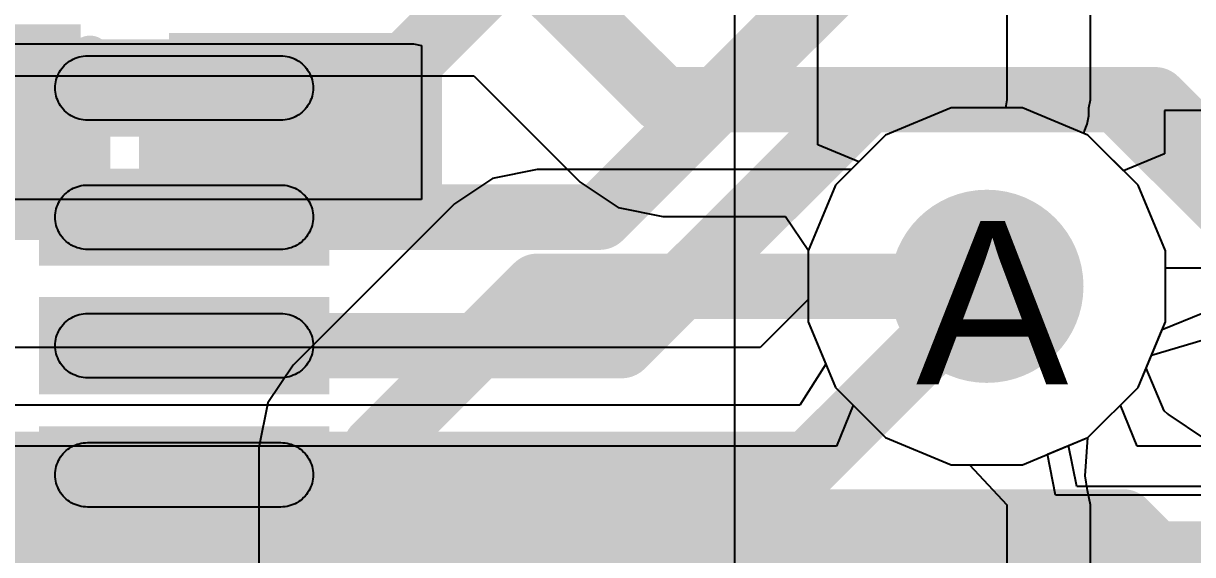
# Model space of a CAD drawing. Header units: inches. Extents: x 0 to 5271, y 0 to 5417.
# Drawn here: x 113.56 to 117.187, y 85.573 to 87.223 of the extents above; entities that cross this region are included whole.
import ezdxf

# ---------------------------------------------------------------- set-up
doc = ezdxf.new("R2010")
doc.units = ezdxf.units.IN
for name, color, linetype in [('Bottom Layer', 5, 'Continuous'), ('Bottom Paste', 16, 'Continuous'), ('Bottom Solder', 6, 'Continuous'), ('Drill Drawing', 1, 'Continuous'), ('L2_GND1', 16, 'Continuous'), ('L3_SIG1', 76, 'Continuous'), ('L4_PWR', 90, 'Continuous'), ('L5_GND2', 156, 'Continuous'), ('L6_SIG2', 130, 'Continuous'), ('L7_GND3', 216, 'Continuous'), ('Top Layer', 1, 'Continuous'), ('Top Overlay', 2, 'Continuous'), ('Top Paste', 8, 'Continuous'), ('Top Solder', 216, 'Continuous'), ('Via Holes', 16, 'Continuous')]:
    doc.layers.add(name, color=color, linetype=linetype)
doc.styles.add('Arial', font='', dxfattribs={"height": 0.2})
doc.styles.get('Arial').set_extended_font_data('Arial')

# ---------------------------------------------------------------- blocks, each defined once
blk = doc.blocks.new('WQFN_40_EP_5X5__B_417')
at = {"layer": 'Bottom Layer'}
for points in [[(-1.7008, 2.0994), (-1.9008, 2.0994), (-1.9008, 2.8994), (-1.7008, 2.8994)], [(-1.2995, 2.0994), (-1.4995, 2.0994), (-1.4995, 2.8994), (-1.2995, 2.8994)], [(-0.9007, 2.0994), (-1.1007, 2.0994), (-1.1007, 2.8994), (-0.9007, 2.8994)], [(-0.4994, 2.0994), (-0.6994, 2.0994), (-0.6994, 2.8994), (-0.4994, 2.8994)]]:
    blk.add_hatch(color=5, dxfattribs=at).paths.add_polyline_path(points)
at = {"layer": 'Bottom Solder'}
for points in [[(-1.65, 2.0486), (-1.9516, 2.0486), (-1.9516, 2.9502), (-1.65, 2.9502)], [(-1.2487, 2.0486), (-1.5503, 2.0486), (-1.5503, 2.9502), (-1.2487, 2.9502)], [(-0.8499, 2.0486), (-1.1515, 2.0486), (-1.1515, 2.9502), (-0.8499, 2.9502)], [(-0.4486, 2.0486), (-0.7502, 2.0486), (-0.7502, 2.9502), (-0.4486, 2.9502)]]:
    blk.add_hatch(color=6, dxfattribs=at).paths.add_polyline_path(points)
at = {"layer": 'Bottom Paste'}
for p, q in [((-1.876, 2.8653), (-1.8716, 2.8701)), ((-1.8716, 2.8701), (-1.8668, 2.8745)), ((-1.8668, 2.8745), (-1.8617, 2.8787)), ((-1.8617, 2.8787), (-1.8564, 2.8825)), ((-1.8564, 2.8825), (-1.8508, 2.886)), ((-1.8508, 2.886), (-1.8451, 2.889)), ((-1.8451, 2.889), (-1.8391, 2.8917)), ((-1.8391, 2.8917), (-1.833, 2.8941)), ((-1.833, 2.8941), (-1.8267, 2.896)), ((-1.8267, 2.896), (-1.8204, 2.8974)), ((-1.8204, 2.8974), (-1.8139, 2.8985)), ((-1.8139, 2.8985), (-1.8074, 2.8992)), ((-1.8074, 2.8992), (-1.8009, 2.8994)), ((-1.8009, 2.8994), (-1.7943, 2.8992)), ((-1.7943, 2.8992), (-1.7878, 2.8985)), ((-1.7878, 2.8985), (-1.7814, 2.8974)), ((-1.7814, 2.8974), (-1.775, 2.896)), ((-1.775, 2.896), (-1.7687, 2.8941)), ((-1.7687, 2.8941), (-1.7626, 2.8917)), ((-1.7626, 2.8917), (-1.7566, 2.889)), ((-1.7566, 2.889), (-1.7508, 2.886)), ((-1.7508, 2.886), (-1.7453, 2.8825)), ((-1.7453, 2.8825), (-1.74, 2.8787)), ((-1.74, 2.8787), (-1.7349, 2.8745)), ((-1.7349, 2.8745), (-1.7301, 2.8701)), ((-1.7301, 2.8701), (-1.7257, 2.8653)), ((-1.4747, 2.8653), (-1.4703, 2.8701)), ((-1.4703, 2.8701), (-1.4655, 2.8745)), ((-1.4655, 2.8745), (-1.4604, 2.8787)), ((-1.4604, 2.8787), (-1.4551, 2.8825)), ((-1.4551, 2.8825), (-1.4495, 2.886)), ((-1.4495, 2.886), (-1.4438, 2.889)), ((-1.4438, 2.889), (-1.4378, 2.8917)), ((-1.4378, 2.8917), (-1.4317, 2.8941)), ((-1.4317, 2.8941), (-1.4254, 2.896)), ((-1.4254, 2.896), (-1.419, 2.8974)), ((-1.419, 2.8974), (-1.4126, 2.8985)), ((-1.4126, 2.8985), (-1.4061, 2.8992)), ((-1.4061, 2.8992), (-1.3995, 2.8994)), ((-1.3995, 2.8994), (-1.393, 2.8992)), ((-1.393, 2.8992), (-1.3865, 2.8985)), ((-1.3865, 2.8985), (-1.38, 2.8974)), ((-1.38, 2.8974), (-1.3737, 2.896)), ((-1.3737, 2.896), (-1.3674, 2.8941)), ((-1.3674, 2.8941), (-1.3613, 2.8917)), ((-1.3613, 2.8917), (-1.3553, 2.889)), ((-1.3553, 2.889), (-1.3495, 2.886)), ((-1.3495, 2.886), (-1.344, 2.8825)), ((-1.344, 2.8825), (-1.3387, 2.8787)), ((-1.3387, 2.8787), (-1.3336, 2.8745)), ((-1.3336, 2.8745), (-1.3288, 2.8701)), ((-1.3288, 2.8701), (-1.3244, 2.8653)), ((-1.0759, 2.8653), (-1.0715, 2.8701)), ((-1.0715, 2.8701), (-1.0667, 2.8745)), ((-1.0667, 2.8745), (-1.0616, 2.8787)), ((-1.0616, 2.8787), (-1.0563, 2.8825)), ((-1.0563, 2.8825), (-1.0507, 2.886)), ((-1.0507, 2.886), (-1.045, 2.889)), ((-1.045, 2.889), (-1.039, 2.8917)), ((-1.039, 2.8917), (-1.0329, 2.8941)), ((-1.0329, 2.8941), (-1.0266, 2.896)), ((-1.0266, 2.896), (-1.0203, 2.8974)), ((-1.0203, 2.8974), (-1.0138, 2.8985)), ((-1.0138, 2.8985), (-1.0073, 2.8992)), ((-1.0073, 2.8992), (-1.0008, 2.8994)), ((-1.0008, 2.8994), (-0.9942, 2.8992)), ((-0.9942, 2.8992), (-0.9877, 2.8985)), ((-0.9877, 2.8985), (-0.9813, 2.8974)), ((-0.9813, 2.8974), (-0.9749, 2.896)), ((-0.9749, 2.896), (-0.9686, 2.8941)), ((-0.9686, 2.8941), (-0.9625, 2.8917)), ((-0.9625, 2.8917), (-0.9565, 2.889)), ((-0.9565, 2.889), (-0.9507, 2.886)), ((-0.9507, 2.886), (-0.9452, 2.8825)), ((-0.9452, 2.8825), (-0.9399, 2.8787)), ((-0.9399, 2.8787), (-0.9348, 2.8745)), ((-0.9348, 2.8745), (-0.93, 2.8701)), ((-0.93, 2.8701), (-0.9256, 2.8653)), ((-0.6746, 2.8653), (-0.6702, 2.8701)), ((-0.6702, 2.8701), (-0.6654, 2.8745)), ((-0.6654, 2.8745), (-0.6603, 2.8787)), ((-0.6603, 2.8787), (-0.655, 2.8825)), ((-0.655, 2.8825), (-0.6494, 2.886)), ((-0.6494, 2.886), (-0.6437, 2.889)), ((-0.6437, 2.889), (-0.6377, 2.8917)), ((-0.6377, 2.8917), (-0.6316, 2.8941)), ((-0.6316, 2.8941), (-0.6253, 2.896)), ((-0.6253, 2.896), (-0.6189, 2.8974)), ((-0.6189, 2.8974), (-0.6125, 2.8985)), ((-0.6125, 2.8985), (-0.606, 2.8992)), ((-0.606, 2.8992), (-0.5994, 2.8994)), ((-0.5994, 2.8994), (-0.5929, 2.8992)), ((-0.5929, 2.8992), (-0.5864, 2.8985)), ((-0.5864, 2.8985), (-0.5799, 2.8974)), ((-0.5799, 2.8974), (-0.5736, 2.896)), ((-0.5736, 2.896), (-0.5673, 2.8941)), ((-0.5673, 2.8941), (-0.5612, 2.8917)), ((-0.5612, 2.8917), (-0.5552, 2.889)), ((-0.5552, 2.889), (-0.5494, 2.886)), ((-0.5494, 2.886), (-0.5439, 2.8825)), ((-0.5439, 2.8825), (-0.5386, 2.8787)), ((-0.5386, 2.8787), (-0.5335, 2.8745)), ((-0.5335, 2.8745), (-0.5287, 2.8701)), ((-0.5287, 2.8701), (-0.5243, 2.8653)), ((-1.8975, 2.8252), (-1.8956, 2.8315)), ((-1.8956, 2.8315), (-1.8932, 2.8376)), ((-1.8932, 2.8376), (-1.8905, 2.8436)), ((-1.8905, 2.8436), (-1.8875, 2.8494)), ((-1.8875, 2.8494), (-1.884, 2.8549)), ((-1.884, 2.8549), (-1.8802, 2.8602)), ((-1.8802, 2.8602), (-1.876, 2.8653)), ((-1.7257, 2.8653), (-1.7215, 2.8602)), ((-1.7215, 2.8602), (-1.7177, 2.8549)), ((-1.7177, 2.8549), (-1.7142, 2.8493)), ((-1.7142, 2.8493), (-1.7112, 2.8436)), ((-1.7112, 2.8436), (-1.7085, 2.8376)), ((-1.7085, 2.8376), (-1.7062, 2.8315)), ((-1.7062, 2.8315), (-1.7043, 2.8252)), ((-1.4961, 2.8252), (-1.4942, 2.8315)), ((-1.4942, 2.8315), (-1.4919, 2.8376)), ((-1.4919, 2.8376), (-1.4892, 2.8436)), ((-1.4892, 2.8436), (-1.4862, 2.8494)), ((-1.4862, 2.8494), (-1.4827, 2.8549)), ((-1.4827, 2.8549), (-1.4789, 2.8602)), ((-1.4789, 2.8602), (-1.4747, 2.8653)), ((-1.3244, 2.8653), (-1.3202, 2.8602)), ((-1.3202, 2.8602), (-1.3164, 2.8549)), ((-1.3164, 2.8549), (-1.3129, 2.8493)), ((-1.3129, 2.8493), (-1.3099, 2.8436)), ((-1.3099, 2.8436), (-1.3072, 2.8376)), ((-1.3072, 2.8376), (-1.3048, 2.8315)), ((-1.3048, 2.8315), (-1.3029, 2.8252)), ((-1.0974, 2.8252), (-1.0955, 2.8315)), ((-1.0955, 2.8315), (-1.0931, 2.8376)), ((-1.0931, 2.8376), (-1.0904, 2.8436)), ((-1.0904, 2.8436), (-1.0874, 2.8494)), ((-1.0874, 2.8494), (-1.0839, 2.8549)), ((-1.0839, 2.8549), (-1.0801, 2.8602)), ((-1.0801, 2.8602), (-1.0759, 2.8653)), ((-0.9256, 2.8653), (-0.9214, 2.8602)), ((-0.9214, 2.8602), (-0.9176, 2.8549)), ((-0.9176, 2.8549), (-0.9141, 2.8493)), ((-0.9141, 2.8493), (-0.9111, 2.8436)), ((-0.9111, 2.8436), (-0.9084, 2.8376)), ((-0.9084, 2.8376), (-0.9061, 2.8315)), ((-0.9061, 2.8315), (-0.9042, 2.8252)), ((-0.696, 2.8252), (-0.6941, 2.8315)), ((-0.6941, 2.8315), (-0.6918, 2.8376)), ((-0.6918, 2.8376), (-0.6891, 2.8436)), ((-0.6891, 2.8436), (-0.6861, 2.8494)), ((-0.6861, 2.8494), (-0.6826, 2.8549)), ((-0.6826, 2.8549), (-0.6788, 2.8602)), ((-0.6788, 2.8602), (-0.6746, 2.8653)), ((-0.5243, 2.8653), (-0.5201, 2.8602)), ((-0.5201, 2.8602), (-0.5163, 2.8549)), ((-0.5163, 2.8549), (-0.5128, 2.8493)), ((-0.5128, 2.8493), (-0.5098, 2.8436)), ((-0.5098, 2.8436), (-0.5071, 2.8376)), ((-0.5071, 2.8376), (-0.5047, 2.8315)), ((-0.5047, 2.8315), (-0.5028, 2.8252)), ((-1.9009, 2.7994), (-1.9007, 2.8059)), ((-1.9009, 2.1994), (-1.9009, 2.7994)), ((-1.9007, 2.8059), (-1.9, 2.8124)), ((-1.9, 2.8124), (-1.8989, 2.8189)), ((-1.8989, 2.8189), (-1.8975, 2.8252)), ((-1.7043, 2.8252), (-1.7028, 2.8189)), ((-1.7028, 2.8189), (-1.7017, 2.8124)), ((-1.7017, 2.8124), (-1.7017, 2.8124)), ((-1.7017, 2.8124), (-1.7011, 2.8059)), ((-1.7011, 2.8059), (-1.7009, 2.7994)), ((-1.7009, 2.7994), (-1.7009, 2.1994)), ((-1.4995, 2.7994), (-1.4993, 2.8059)), ((-1.4995, 2.1994), (-1.4995, 2.7994)), ((-1.4993, 2.8059), (-1.4987, 2.8124)), ((-1.4987, 2.8124), (-1.4976, 2.8189)), ((-1.4976, 2.8189), (-1.4961, 2.8252)), ((-1.3029, 2.8252), (-1.3015, 2.8189)), ((-1.3015, 2.8189), (-1.3004, 2.8124)), ((-1.3004, 2.8124), (-1.3004, 2.8124)), ((-1.3004, 2.8124), (-1.2997, 2.8059)), ((-1.2997, 2.8059), (-1.2995, 2.7994)), ((-1.2995, 2.7994), (-1.2995, 2.1994)), ((-1.1008, 2.7994), (-1.1006, 2.8059)), ((-1.1008, 2.1994), (-1.1008, 2.7994)), ((-1.1006, 2.8059), (-1.0999, 2.8124)), ((-1.0999, 2.8124), (-1.0988, 2.8189)), ((-1.0988, 2.8189), (-1.0974, 2.8252)), ((-0.9042, 2.8252), (-0.9027, 2.8189)), ((-0.9027, 2.8189), (-0.9016, 2.8124)), ((-0.9016, 2.8124), (-0.901, 2.8059)), ((-0.901, 2.8059), (-0.9008, 2.7994)), ((-0.9008, 2.7994), (-0.9008, 2.1994)), ((-0.6994, 2.7994), (-0.6992, 2.8059)), ((-0.6994, 2.1994), (-0.6994, 2.7994)), ((-0.6992, 2.8059), (-0.6986, 2.8124)), ((-0.6986, 2.8124), (-0.6975, 2.8189)), ((-0.6975, 2.8189), (-0.696, 2.8252)), ((-0.5028, 2.8252), (-0.5014, 2.8189)), ((-0.5014, 2.8189), (-0.5003, 2.8124)), ((-0.5003, 2.8124), (-0.5003, 2.8124)), ((-0.5003, 2.8124), (-0.4996, 2.8059)), ((-0.4996, 2.8059), (-0.4994, 2.7994)), ((-0.4994, 2.7994), (-0.4994, 2.1994)), ((-1.9007, 2.1928), (-1.9009, 2.1994)), ((-1.9, 2.1863), (-1.9007, 2.1928)), ((-1.8989, 2.1799), (-1.9, 2.1863)), ((-1.8975, 2.1735), (-1.8989, 2.1799)), ((-1.7028, 2.1799), (-1.7043, 2.1735)), ((-1.7017, 2.1863), (-1.7028, 2.1799)), ((-1.7011, 2.1928), (-1.7017, 2.1863)), ((-1.7009, 2.1994), (-1.7011, 2.1928)), ((-1.4993, 2.1928), (-1.4995, 2.1994)), ((-1.4987, 2.1863), (-1.4993, 2.1928)), ((-1.4976, 2.1799), (-1.4987, 2.1863)), ((-1.4961, 2.1735), (-1.4976, 2.1799)), ((-1.3015, 2.1799), (-1.3029, 2.1735)), ((-1.3004, 2.1863), (-1.3015, 2.1799)), ((-1.2997, 2.1928), (-1.3004, 2.1863)), ((-1.2995, 2.1994), (-1.2997, 2.1928)), ((-1.1006, 2.1928), (-1.1008, 2.1994)), ((-1.0999, 2.1863), (-1.1006, 2.1928)), ((-1.0988, 2.1799), (-1.0999, 2.1863)), ((-1.0974, 2.1735), (-1.0988, 2.1799)), ((-0.9027, 2.1799), (-0.9042, 2.1735)), ((-0.9016, 2.1863), (-0.9027, 2.1799)), ((-0.901, 2.1928), (-0.9016, 2.1863)), ((-0.9008, 2.1994), (-0.901, 2.1928)), ((-0.901, 2.1928), (-0.901, 2.1928)), ((-0.6992, 2.1928), (-0.6994, 2.1994)), ((-0.6986, 2.1863), (-0.6992, 2.1928)), ((-0.6975, 2.1799), (-0.6986, 2.1863)), ((-0.696, 2.1735), (-0.6975, 2.1799)), ((-0.5014, 2.1799), (-0.5028, 2.1735)), ((-0.5003, 2.1863), (-0.5014, 2.1799)), ((-0.4996, 2.1928), (-0.5003, 2.1863)), ((-0.4994, 2.1994), (-0.4996, 2.1928)), ((-1.8956, 2.1672), (-1.8975, 2.1735)), ((-1.8932, 2.1611), (-1.8956, 2.1672)), ((-1.8905, 2.1551), (-1.8932, 2.1611)), ((-1.8875, 2.1494), (-1.8905, 2.1551)), ((-1.884, 2.1438), (-1.8875, 2.1494)), ((-1.8802, 2.1385), (-1.884, 2.1438)), ((-1.7177, 2.1438), (-1.7215, 2.1385)), ((-1.7142, 2.1493), (-1.7177, 2.1438)), ((-1.7112, 2.1551), (-1.7142, 2.1493)), ((-1.7085, 2.1611), (-1.7112, 2.1551)), ((-1.7062, 2.1672), (-1.7085, 2.1611)), ((-1.7043, 2.1735), (-1.7062, 2.1672)), ((-1.4942, 2.1672), (-1.4961, 2.1735)), ((-1.4919, 2.1611), (-1.4942, 2.1672)), ((-1.4892, 2.1551), (-1.4919, 2.1611)), ((-1.4862, 2.1494), (-1.4892, 2.1551)), ((-1.4827, 2.1438), (-1.4862, 2.1494)), ((-1.4789, 2.1385), (-1.4827, 2.1438)), ((-1.3164, 2.1438), (-1.3202, 2.1385)), ((-1.3129, 2.1493), (-1.3164, 2.1438)), ((-1.3099, 2.1551), (-1.3129, 2.1493)), ((-1.3072, 2.1611), (-1.3099, 2.1551)), ((-1.3048, 2.1672), (-1.3072, 2.1611)), ((-1.3029, 2.1735), (-1.3048, 2.1672)), ((-1.0955, 2.1672), (-1.0974, 2.1735)), ((-1.0931, 2.1611), (-1.0955, 2.1672)), ((-1.0904, 2.1551), (-1.0931, 2.1611)), ((-1.0874, 2.1494), (-1.0904, 2.1551)), ((-1.0839, 2.1438), (-1.0874, 2.1494)), ((-1.0801, 2.1385), (-1.0839, 2.1438)), ((-0.9176, 2.1438), (-0.9214, 2.1385)), ((-0.9141, 2.1493), (-0.9176, 2.1438)), ((-0.9111, 2.1551), (-0.9141, 2.1493)), ((-0.9084, 2.1611), (-0.9111, 2.1551)), ((-0.9061, 2.1672), (-0.9084, 2.1611)), ((-0.9042, 2.1735), (-0.9061, 2.1672)), ((-0.6941, 2.1672), (-0.696, 2.1735)), ((-0.6918, 2.1611), (-0.6941, 2.1672)), ((-0.6891, 2.1551), (-0.6918, 2.1611)), ((-0.6861, 2.1494), (-0.6891, 2.1551)), ((-0.6826, 2.1438), (-0.6861, 2.1494)), ((-0.6788, 2.1385), (-0.6826, 2.1438)), ((-0.5163, 2.1438), (-0.5201, 2.1385)), ((-0.5128, 2.1493), (-0.5163, 2.1438)), ((-0.5098, 2.1551), (-0.5128, 2.1493)), ((-0.5071, 2.1611), (-0.5098, 2.1551)), ((-0.5047, 2.1672), (-0.5071, 2.1611)), ((-0.5028, 2.1735), (-0.5047, 2.1672)), ((-1.876, 2.1334), (-1.8802, 2.1385)), ((-1.8716, 2.1286), (-1.876, 2.1334)), ((-1.8668, 2.1242), (-1.8716, 2.1286)), ((-1.8617, 2.12), (-1.8668, 2.1242)), ((-1.8564, 2.1162), (-1.8617, 2.12)), ((-1.8509, 2.1127), (-1.8564, 2.1162)), ((-1.8451, 2.1097), (-1.8509, 2.1127)), ((-1.8391, 2.107), (-1.8451, 2.1097)), ((-1.833, 2.1047), (-1.8391, 2.107)), ((-1.8267, 2.1028), (-1.833, 2.1047)), ((-1.7687, 2.1047), (-1.775, 2.1028)), ((-1.7626, 2.107), (-1.7687, 2.1047)), ((-1.7566, 2.1097), (-1.7626, 2.107)), ((-1.7509, 2.1127), (-1.7566, 2.1097)), ((-1.7453, 2.1162), (-1.7509, 2.1127)), ((-1.74, 2.12), (-1.7453, 2.1162)), ((-1.7349, 2.1242), (-1.74, 2.12)), ((-1.7301, 2.1286), (-1.7349, 2.1242)), ((-1.7257, 2.1334), (-1.7301, 2.1286)), ((-1.7215, 2.1385), (-1.7257, 2.1334)), ((-1.4747, 2.1334), (-1.4789, 2.1385)), ((-1.4703, 2.1286), (-1.4747, 2.1334)), ((-1.4655, 2.1242), (-1.4703, 2.1286)), ((-1.4604, 2.12), (-1.4655, 2.1242)), ((-1.4551, 2.1162), (-1.4604, 2.12)), ((-1.4496, 2.1127), (-1.4551, 2.1162)), ((-1.4438, 2.1097), (-1.4496, 2.1127)), ((-1.4378, 2.107), (-1.4438, 2.1097)), ((-1.4317, 2.1047), (-1.4378, 2.107)), ((-1.4254, 2.1028), (-1.4317, 2.1047)), ((-1.3674, 2.1047), (-1.3737, 2.1028)), ((-1.3613, 2.107), (-1.3674, 2.1047)), ((-1.3553, 2.1097), (-1.3613, 2.107)), ((-1.3496, 2.1127), (-1.3553, 2.1097)), ((-1.344, 2.1162), (-1.3496, 2.1127)), ((-1.3387, 2.12), (-1.344, 2.1162)), ((-1.3336, 2.1242), (-1.3387, 2.12)), ((-1.3288, 2.1286), (-1.3336, 2.1242)), ((-1.3244, 2.1334), (-1.3288, 2.1286)), ((-1.3202, 2.1385), (-1.3244, 2.1334)), ((-1.0759, 2.1334), (-1.0801, 2.1385)), ((-1.0715, 2.1286), (-1.0759, 2.1334)), ((-1.0667, 2.1242), (-1.0715, 2.1286)), ((-1.0616, 2.12), (-1.0667, 2.1242)), ((-1.0563, 2.1162), (-1.0616, 2.12)), ((-1.0508, 2.1127), (-1.0563, 2.1162)), ((-1.045, 2.1097), (-1.0508, 2.1127)), ((-1.039, 2.107), (-1.045, 2.1097)), ((-1.0329, 2.1047), (-1.039, 2.107)), ((-1.0266, 2.1028), (-1.0329, 2.1047)), ((-0.9686, 2.1047), (-0.9749, 2.1028)), ((-0.9625, 2.107), (-0.9686, 2.1047)), ((-0.9565, 2.1097), (-0.9625, 2.107)), ((-0.9508, 2.1127), (-0.9565, 2.1097)), ((-0.9452, 2.1162), (-0.9508, 2.1127)), ((-0.9399, 2.12), (-0.9452, 2.1162)), ((-0.9348, 2.1242), (-0.9399, 2.12)), ((-0.93, 2.1286), (-0.9348, 2.1242)), ((-0.9256, 2.1334), (-0.93, 2.1286)), ((-0.9214, 2.1385), (-0.9256, 2.1334)), ((-0.6746, 2.1334), (-0.6788, 2.1385)), ((-0.6702, 2.1286), (-0.6746, 2.1334)), ((-0.6654, 2.1242), (-0.6702, 2.1286)), ((-0.6603, 2.12), (-0.6654, 2.1242)), ((-0.655, 2.1162), (-0.6603, 2.12)), ((-0.6495, 2.1127), (-0.655, 2.1162)), ((-0.6437, 2.1097), (-0.6495, 2.1127)), ((-0.6377, 2.107), (-0.6437, 2.1097)), ((-0.6316, 2.1047), (-0.6377, 2.107)), ((-0.6253, 2.1028), (-0.6316, 2.1047)), ((-0.5673, 2.1047), (-0.5736, 2.1028)), ((-0.5612, 2.107), (-0.5673, 2.1047)), ((-0.5552, 2.1097), (-0.5612, 2.107)), ((-0.5495, 2.1127), (-0.5552, 2.1097)), ((-0.5439, 2.1162), (-0.5495, 2.1127)), ((-0.5386, 2.12), (-0.5439, 2.1162)), ((-0.5335, 2.1242), (-0.5386, 2.12)), ((-0.5287, 2.1286), (-0.5335, 2.1242)), ((-0.5243, 2.1334), (-0.5287, 2.1286)), ((-0.5201, 2.1385), (-0.5243, 2.1334)), ((-1.8204, 2.1013), (-1.8267, 2.1028)), ((-1.8139, 2.1002), (-1.8204, 2.1013)), ((-1.8074, 2.0996), (-1.8139, 2.1002)), ((-1.8009, 2.0994), (-1.8074, 2.0996)), ((-1.7943, 2.0996), (-1.8009, 2.0994)), ((-1.7878, 2.1002), (-1.7943, 2.0996)), ((-1.7814, 2.1013), (-1.7878, 2.1002)), ((-1.775, 2.1028), (-1.7814, 2.1013)), ((-1.419, 2.1013), (-1.4254, 2.1028)), ((-1.4126, 2.1002), (-1.419, 2.1013)), ((-1.4061, 2.0996), (-1.4126, 2.1002)), ((-1.3995, 2.0994), (-1.4061, 2.0996)), ((-1.393, 2.0996), (-1.3995, 2.0994)), ((-1.3865, 2.1002), (-1.393, 2.0996)), ((-1.38, 2.1013), (-1.3865, 2.1002)), ((-1.3737, 2.1028), (-1.38, 2.1013)), ((-1.0203, 2.1013), (-1.0266, 2.1028)), ((-1.0138, 2.1002), (-1.0203, 2.1013)), ((-1.0073, 2.0996), (-1.0138, 2.1002)), ((-1.0008, 2.0994), (-1.0073, 2.0996)), ((-0.9942, 2.0996), (-1.0008, 2.0994)), ((-0.9877, 2.1002), (-0.9942, 2.0996)), ((-0.9813, 2.1013), (-0.9877, 2.1002)), ((-0.9749, 2.1028), (-0.9813, 2.1013)), ((-0.6189, 2.1013), (-0.6253, 2.1028)), ((-0.6125, 2.1002), (-0.6189, 2.1013)), ((-0.606, 2.0996), (-0.6125, 2.1002)), ((-0.5994, 2.0994), (-0.606, 2.0996)), ((-0.5929, 2.0996), (-0.5994, 2.0994)), ((-0.5864, 2.1002), (-0.5929, 2.0996)), ((-0.5799, 2.1013), (-0.5864, 2.1002)), ((-0.5736, 2.1028), (-0.5799, 2.1013))]:
    blk.add_line(p, q, dxfattribs=at)
blk = doc.blocks.new('CAP_0402_588')
at = {"layer": 'Top Layer'}
for points in [[(-0.6985, -0.3175), (-0.6985, 0.3175), (-0.2413, 0.3175), (-0.2413, -0.3175)], [(0.2413, -0.3175), (0.2413, 0.3175), (0.6985, 0.3175), (0.6985, -0.3175)]]:
    blk.add_hatch(color=1, dxfattribs=at).paths.add_polyline_path(points)
at = {"layer": 'Top Paste'}
for points in [[(-0.6985, -0.3175), (-0.6985, 0.3175), (-0.2413, 0.3175), (-0.2413, -0.3175)], [(0.2413, -0.3175), (0.2413, 0.3175), (0.6985, 0.3175), (0.6985, -0.3175)]]:
    blk.add_hatch(color=8, dxfattribs=at).paths.add_polyline_path(points)
at = {"layer": 'Top Solder'}
for points in [[(-0.7585, -0.3775), (-0.7585, 0.3775), (-0.1813, 0.3775), (-0.1813, -0.3775)], [(0.1813, -0.3775), (0.1813, 0.3775), (0.7585, 0.3775), (0.7585, -0.3775)]]:
    blk.add_hatch(color=216, dxfattribs=at).paths.add_polyline_path(points)
at = {"layer": 'Top Overlay'}
for points in [[(-0.7874, 0.4064, 0.127, 0.127, 0), (-0.2794, 0.4064, 0.127, 0.127, 0)], [(-0.7874, 0.4064, 0.127, 0.127, 0), (-0.7874, -0.4064, 0.127, 0.127, 0)], [(0.2794, 0.4064, 0.127, 0.127, 0), (0.7874, 0.4064, 0.127, 0.127, 0)], [(0.7874, 0.4064, 0.127, 0.127, 0), (0.7874, -0.4064, 0.127, 0.127, 0)], [(-0.7874, -0.4064, 0.127, 0.127, 0), (-0.2794, -0.4064, 0.127, 0.127, 0)], [(0.2794, -0.4064, 0.127, 0.127, 0), (0.7874, -0.4064, 0.127, 0.127, 0)]]:
    blk.add_lwpolyline(points, format="xyseb", dxfattribs=at)
for points in [[(-0.8192, 0.4064, 0.0635, 0.0635, 1), (-0.7557, 0.4064, 0.0635, 0.0635, 1)], [(-0.8192, 0.4064, 0.0635, 0.0635, 1), (-0.7557, 0.4064, 0.0635, 0.0635, 1)], [(-0.3112, 0.4064, 0.0635, 0.0635, 1), (-0.2477, 0.4064, 0.0635, 0.0635, 1)], [(0.2476, 0.4064, 0.0635, 0.0635, 1), (0.3111, 0.4064, 0.0635, 0.0635, 1)], [(0.7556, 0.4064, 0.0635, 0.0635, 1), (0.8191, 0.4064, 0.0635, 0.0635, 1)], [(0.7556, 0.4064, 0.0635, 0.0635, 1), (0.8191, 0.4064, 0.0635, 0.0635, 1)], [(-0.8192, -0.4064, 0.0635, 0.0635, 1), (-0.7557, -0.4064, 0.0635, 0.0635, 1)], [(-0.8192, -0.4064, 0.0635, 0.0635, 1), (-0.7557, -0.4064, 0.0635, 0.0635, 1)], [(-0.3112, -0.4064, 0.0635, 0.0635, 1), (-0.2477, -0.4064, 0.0635, 0.0635, 1)], [(0.2476, -0.4064, 0.0635, 0.0635, 1), (0.3111, -0.4064, 0.0635, 0.0635, 1)], [(0.7556, -0.4064, 0.0635, 0.0635, 1), (0.8191, -0.4064, 0.0635, 0.0635, 1)], [(0.7556, -0.4064, 0.0635, 0.0635, 1), (0.8191, -0.4064, 0.0635, 0.0635, 1)]]:
    blk.add_lwpolyline(points, format="xyseb", close=True, dxfattribs=at)
blk = doc.blocks.new('CAP_0402_601')
at = {"layer": 'Top Layer'}
for points in [[(-0.6985, -0.3175), (-0.6985, 0.3175), (-0.2413, 0.3175), (-0.2413, -0.3175)], [(0.2413, -0.3175), (0.2413, 0.3175), (0.6985, 0.3175), (0.6985, -0.3175)]]:
    blk.add_hatch(color=1, dxfattribs=at).paths.add_polyline_path(points)
at = {"layer": 'Top Paste'}
for points in [[(-0.6985, -0.3175), (-0.6985, 0.3175), (-0.2413, 0.3175), (-0.2413, -0.3175)], [(0.2413, -0.3175), (0.2413, 0.3175), (0.6985, 0.3175), (0.6985, -0.3175)]]:
    blk.add_hatch(color=8, dxfattribs=at).paths.add_polyline_path(points)
at = {"layer": 'Top Solder'}
for points in [[(-0.7585, -0.3775), (-0.7585, 0.3775), (-0.1813, 0.3775), (-0.1813, -0.3775)], [(0.1813, -0.3775), (0.1813, 0.3775), (0.7585, 0.3775), (0.7585, -0.3775)]]:
    blk.add_hatch(color=216, dxfattribs=at).paths.add_polyline_path(points)
at = {"layer": 'Top Overlay'}
for points in [[(-0.7874, 0.4064, 0.127, 0.127, 0), (-0.2794, 0.4064, 0.127, 0.127, 0)], [(-0.7874, 0.4064, 0.127, 0.127, 0), (-0.7874, -0.4064, 0.127, 0.127, 0)], [(0.2794, 0.4064, 0.127, 0.127, 0), (0.7874, 0.4064, 0.127, 0.127, 0)], [(0.7874, 0.4064, 0.127, 0.127, 0), (0.7874, -0.4064, 0.127, 0.127, 0)], [(-0.7874, -0.4064, 0.127, 0.127, 0), (-0.2794, -0.4064, 0.127, 0.127, 0)], [(0.2794, -0.4064, 0.127, 0.127, 0), (0.7874, -0.4064, 0.127, 0.127, 0)]]:
    blk.add_lwpolyline(points, format="xyseb", dxfattribs=at)
for points in [[(-0.8191, 0.4064, 0.0635, 0.0635, 1), (-0.7556, 0.4064, 0.0635, 0.0635, 1)], [(-0.8191, 0.4064, 0.0635, 0.0635, 1), (-0.7556, 0.4064, 0.0635, 0.0635, 1)], [(-0.3111, 0.4064, 0.0635, 0.0635, 1), (-0.2476, 0.4064, 0.0635, 0.0635, 1)], [(0.2477, 0.4064, 0.0635, 0.0635, 1), (0.3112, 0.4064, 0.0635, 0.0635, 1)], [(0.7557, 0.4064, 0.0635, 0.0635, 1), (0.8192, 0.4064, 0.0635, 0.0635, 1)], [(0.7557, 0.4064, 0.0635, 0.0635, 1), (0.8192, 0.4064, 0.0635, 0.0635, 1)], [(-0.8191, -0.4064, 0.0635, 0.0635, 1), (-0.7556, -0.4064, 0.0635, 0.0635, 1)], [(-0.8191, -0.4064, 0.0635, 0.0635, 1), (-0.7556, -0.4064, 0.0635, 0.0635, 1)], [(-0.3111, -0.4064, 0.0635, 0.0635, 1), (-0.2476, -0.4064, 0.0635, 0.0635, 1)], [(0.2477, -0.4064, 0.0635, 0.0635, 1), (0.3112, -0.4064, 0.0635, 0.0635, 1)], [(0.7557, -0.4064, 0.0635, 0.0635, 1), (0.8192, -0.4064, 0.0635, 0.0635, 1)], [(0.7557, -0.4064, 0.0635, 0.0635, 1), (0.8192, -0.4064, 0.0635, 0.0635, 1)]]:
    blk.add_lwpolyline(points, format="xyseb", close=True, dxfattribs=at)

msp = doc.modelspace()

# ---------------------------------------------------------------- hatches: boundary and pattern name
at = {"layer": 'Bottom Layer'}
h = msp.add_hatch(color=5, dxfattribs=at)
edge = h.paths.add_edge_path()
edge.add_arc((116.5488, 86.406), 0.3, 0, 360)
at = {"layer": 'L2_GND1'}
h = msp.add_hatch(color=16, dxfattribs=at)
edge = h.paths.add_edge_path()
edge.add_arc((116.5488, 86.406), 0.3, 0, 360)
at = {"layer": 'L3_SIG1'}
h = msp.add_hatch(color=76, dxfattribs=at)
edge = h.paths.add_edge_path()
edge.add_arc((116.5488, 86.406), 0.3, 0, 360)
at = {"layer": 'L4_PWR'}
h = msp.add_hatch(color=90, dxfattribs=at)
edge = h.paths.add_edge_path()
edge.add_arc((116.5488, 86.406), 0.3, 0, 360)
at = {"layer": 'L5_GND2'}
h = msp.add_hatch(color=156, dxfattribs=at)
edge = h.paths.add_edge_path()
edge.add_arc((116.5488, 86.406), 0.3, 0, 360)
at = {"layer": 'L6_SIG2'}
h = msp.add_hatch(color=130, dxfattribs=at)
edge = h.paths.add_edge_path()
edge.add_arc((116.5488, 86.406), 0.3, 0, 360)
at = {"layer": 'L7_GND3'}
h = msp.add_hatch(color=216, dxfattribs=at)
edge = h.paths.add_edge_path()
edge.add_arc((116.5488, 86.406), 0.3, 0, 360)
at = {"layer": 'Top Layer'}
h = msp.add_hatch(color=1, dxfattribs=at)
edge = h.paths.add_edge_path()
edge.add_arc((116.5488, 86.406), 0.3, 0, 360)
at = {"layer": 'Via Holes'}
h = msp.add_hatch(color=7, dxfattribs=at)
edge = h.paths.add_edge_path()
edge.add_arc((116.5488, 86.406), 0.15, 0, 360)

# ---------------------------------------------------------------- linework, layer by layer
at = {"layer": 'Bottom Layer'}
for p, q in [((117.0927, 86.2714), (117.2202, 86.3236)), ((117.0185, 86.0922), (117.0927, 86.2714)), ((116.8627, 85.9363), (117.0185, 86.0922)), ((116.8023, 85.9113), (116.8627, 85.9363)), ((116.8276, 85.7843), (116.8023, 85.9113)), ((119.8102, 85.7843), (116.8276, 85.7843))]:
    msp.add_line(p, q, dxfattribs=at)
for points in [[(114.6754, 87.022, 0.2032, 0.2032, 0), (115.501, 87.8475, 0.2032, 0.2032, 0)], [(115.3476, 86.6207, 0.2032, 0.2032, 0), (116.1595, 87.4325, 0.2032, 0.2032, 0)], [(114.0587, 87.022, 0.2032, 0.2032, 0), (114.6754, 87.022, 0.2032, 0.2032, 0)], [(115.4158, 86.2219, 0.2032, 0.2032, 0), (116.1794, 86.9854, 0.2032, 0.2032, 0)], [(116.1794, 86.9854, 0.2032, 0.2032, 0), (117.0711, 86.9854, 0.2032, 0.2032, 0)], [(117.0711, 86.9854, 0.2032, 0.2032, 0), (117.5035, 86.553, 0.2032, 0.2032, 0)], [(114.0587, 86.6207, 0.2032, 0.2032, 0), (115.3476, 86.6207, 0.2032, 0.2032, 0)], [(115.9634, 85.8206, 0.2032, 0.2032, 0), (116.5488, 86.406, 0.2032, 0.2032, 0)], [(114.0587, 86.2219, 0.2032, 0.2032, 0), (115.4158, 86.2219, 0.2032, 0.2032, 0)], [(114.0587, 85.8206, 0.2032, 0.2032, 0), (115.9634, 85.8206, 0.2032, 0.2032, 0)]]:
    msp.add_lwpolyline(points, format="xyseb", dxfattribs=at)
for points in [[(114.0079, 87.022, 0.1016, 0.1016, 1), (114.1095, 87.022, 0.1016, 0.1016, 1)], [(114.6246, 87.022, 0.1016, 0.1016, 1), (114.7262, 87.022, 0.1016, 0.1016, 1)], [(114.6246, 87.022, 0.1016, 0.1016, 1), (114.7262, 87.022, 0.1016, 0.1016, 1)], [(116.1286, 86.9854, 0.1016, 0.1016, 1), (116.2302, 86.9854, 0.1016, 0.1016, 1)], [(116.1286, 86.9854, 0.1016, 0.1016, 1), (116.2302, 86.9854, 0.1016, 0.1016, 1)], [(117.0203, 86.9854, 0.1016, 0.1016, 1), (117.1219, 86.9854, 0.1016, 0.1016, 1)], [(117.0203, 86.9854, 0.1016, 0.1016, 1), (117.1219, 86.9854, 0.1016, 0.1016, 1)], [(114.0079, 86.6207, 0.1016, 0.1016, 1), (114.1095, 86.6207, 0.1016, 0.1016, 1)], [(115.2968, 86.6207, 0.1016, 0.1016, 1), (115.3984, 86.6207, 0.1016, 0.1016, 1)], [(115.2968, 86.6207, 0.1016, 0.1016, 1), (115.3984, 86.6207, 0.1016, 0.1016, 1)], [(116.498, 86.406, 0.1016, 0.1016, 1), (116.5996, 86.406, 0.1016, 0.1016, 1)], [(114.0079, 86.2219, 0.1016, 0.1016, 1), (114.1095, 86.2219, 0.1016, 0.1016, 1)], [(115.365, 86.2219, 0.1016, 0.1016, 1), (115.4666, 86.2219, 0.1016, 0.1016, 1)], [(115.365, 86.2219, 0.1016, 0.1016, 1), (115.4666, 86.2219, 0.1016, 0.1016, 1)], [(114.0079, 85.8206, 0.1016, 0.1016, 1), (114.1095, 85.8206, 0.1016, 0.1016, 1)], [(115.9126, 85.8206, 0.1016, 0.1016, 1), (116.0142, 85.8206, 0.1016, 0.1016, 1)], [(115.9126, 85.8206, 0.1016, 0.1016, 1), (116.0142, 85.8206, 0.1016, 0.1016, 1)]]:
    msp.add_lwpolyline(points, format="xyseb", close=True, dxfattribs=at)
at = {"layer": 'L2_GND1'}
for p, q in [((116.4386, 86.96), (116.235, 86.8757)), ((116.659, 86.96), (116.4386, 86.96)), ((116.8627, 86.8757), (116.659, 86.96)), ((116.235, 86.8757), (116.0792, 86.7198)), ((117.0185, 86.7198), (116.8627, 86.8757)), ((116.0792, 86.7198), (115.9948, 86.5162)), ((117.1028, 86.5162), (117.0185, 86.7198)), ((115.9948, 86.5162), (115.9948, 86.2958)), ((117.1028, 86.2958), (117.1028, 86.5162)), ((115.9948, 86.2958), (116.0495, 86.1638)), ((117.0433, 86.152), (117.1028, 86.2958)), ((116.0495, 86.1638), (115.9687, 86.0368)), ((117.0993, 86.0194), (117.0433, 86.152)), ((115.9687, 86.0368), (97.051, 86.0368)), ((117.1105, 86.0092), (117.0993, 86.0194)), ((117.111, 86.0089), (117.1105, 86.0092)), ((117.2282, 85.9306), (117.111, 86.0089))]:
    msp.add_line(p, q, dxfattribs=at)
for points in [[(56.9353, 85.6742, 0.2032, 0.2032, 0), (116.9718, 85.6742, 0.2032, 0.2032, 0)], [(116.9718, 85.6742, 0.2032, 0.2032, 0), (118.9694, 83.6766, 0.2032, 0.2032, 0)]]:
    msp.add_lwpolyline(points, format="xyseb", dxfattribs=at)
msp.add_lwpolyline([(116.921, 85.6742, 0.1016, 0.1016, 1), (117.0226, 85.6742, 0.1016, 0.1016, 1)], format="xyseb", close=True, dxfattribs=at)
msp.add_lwpolyline([(116.921, 85.6742, 0.1016, 0.1016, 1), (117.0226, 85.6742, 0.1016, 0.1016, 1)], format="xyseb", close=True, dxfattribs=at)
at = {"layer": 'L3_SIG1'}
for p, q in [((116.6114, 90.252), (116.6114, 86.9855)), ((116.8704, 86.9855), (116.8704, 90.252)), ((116.6114, 86.9855), (116.6063, 86.96)), ((116.8654, 86.9605), (116.8704, 86.9855)), ((116.4386, 86.96), (116.235, 86.8757)), ((116.6063, 86.96), (116.4386, 86.96)), ((116.8654, 86.935), (116.8654, 86.9605)), ((116.8603, 86.9095), (116.8654, 86.935)), ((116.235, 86.8757), (116.0792, 86.7198)), ((116.8496, 86.8811), (116.8506, 86.8859)), ((116.8627, 86.8757), (116.8496, 86.8811)), ((116.8506, 86.8859), (116.8603, 86.9095)), ((117.0185, 86.7198), (116.8627, 86.8757)), ((116.0792, 86.7198), (115.9948, 86.5162)), ((117.1028, 86.5162), (117.0185, 86.7198)), ((115.9948, 86.5162), (115.9948, 86.2958)), ((117.1028, 86.2958), (117.1028, 86.5162)), ((115.9948, 86.2958), (116.0792, 86.0922)), ((117.0185, 86.0922), (117.1028, 86.2958)), ((116.0792, 86.0922), (116.235, 85.9363)), ((116.8627, 85.9363), (117.0185, 86.0922)), ((116.235, 85.9363), (116.4386, 85.852)), ((116.854, 85.8178), (116.8627, 85.9363)), ((116.4386, 85.852), (116.495, 85.852)), ((116.495, 85.852), (116.6114, 85.7271)), ((116.8614, 85.7723), (116.854, 85.8178)), ((116.8704, 85.7271), (116.8614, 85.7723)), ((116.6114, 85.7271), (116.6114, 83.3922)), ((116.8704, 83.3922), (116.8704, 85.7271))]:
    msp.add_line(p, q, dxfattribs=at)
at = {"layer": 'L4_PWR'}
for p, q in [((115.7659, 88.2161), (115.7659, 83.0037)), ((116.0248, 86.8451), (116.0248, 87.6646)), ((116.4386, 86.96), (116.235, 86.8757)), ((116.659, 86.96), (116.4386, 86.96)), ((116.8627, 86.8757), (116.659, 86.96)), ((116.235, 86.8757), (116.1518, 86.7925)), ((117.0185, 86.7198), (116.8627, 86.8757)), ((116.1518, 86.7925), (116.0248, 86.8451)), ((117.1028, 86.5162), (117.0185, 86.7198)), ((117.1028, 86.4624), (117.1028, 86.5162)), ((117.3993, 86.4624), (117.1028, 86.4624))]:
    msp.add_line(p, q, dxfattribs=at)
at = {"layer": 'L5_GND2'}
for p, q in [((116.4386, 86.96), (116.235, 86.8757)), ((116.659, 86.96), (116.4386, 86.96)), ((116.8627, 86.8757), (116.659, 86.96)), ((116.235, 86.8757), (116.0792, 86.7198)), ((117.0185, 86.7198), (116.8627, 86.8757)), ((116.0792, 86.7198), (115.9948, 86.5162)), ((117.1028, 86.5162), (117.0185, 86.7198)), ((115.9948, 86.5162), (115.9948, 86.2958)), ((117.1028, 86.2958), (117.1028, 86.5162)), ((115.9948, 86.2958), (116.0792, 86.0922)), ((117.0185, 86.0922), (117.1028, 86.2958)), ((116.0792, 86.0922), (116.1346, 86.0368)), ((116.9631, 86.0368), (117.0185, 86.0922)), ((116.1346, 86.0368), (116.082, 85.9098)), ((117.0157, 85.9098), (116.9631, 86.0368)), ((116.082, 85.9098), (98.7552, 85.9098)), ((119.401, 85.9098), (117.0157, 85.9098))]:
    msp.add_line(p, q, dxfattribs=at)
msp.add_lwpolyline([(98.7552, 85.5472, 0.2032, 0.2032, 0), (121.3358, 85.5472, 0.2032, 0.2032, 0)], format="xyseb", dxfattribs=at)
at = {"layer": 'L6_SIG2'}
for p, q in [((108.3616, 87.0594), (114.9569, 87.0594)), ((114.9569, 87.0594), (115.2873, 86.729)), ((115.2873, 86.729), (115.2873, 86.729)), ((115.2873, 86.729), (115.4049, 86.6504)), ((115.4049, 86.6504), (115.5437, 86.6228)), ((115.5437, 86.6228), (115.5437, 86.6228)), ((115.5437, 86.6228), (115.9247, 86.6228)), ((115.9247, 86.6228), (115.9953, 86.5172)), ((115.9953, 86.5172), (115.9948, 86.5162)), ((115.9948, 86.5162), (115.9948, 86.3647)), ((115.9948, 86.3647), (115.8456, 86.2155)), ((117.06, 86.1925), (117.2165, 86.2384)), ((115.8456, 86.2155), (108.0969, 86.2155)), ((117.0185, 86.0922), (117.06, 86.1925)), ((116.8627, 85.9363), (117.0185, 86.0922)), ((116.7372, 85.8844), (116.8627, 85.9363)), ((116.7624, 85.7574), (116.7372, 85.8844)), ((119.8372, 85.7574), (116.7624, 85.7574))]:
    msp.add_line(p, q, dxfattribs=at)
for points in [[(115.1071, 87.422, 0.2032, 0.2032, 0), (115.5437, 86.9854, 0.2032, 0.2032, 0)], [(115.5437, 86.9854, 0.2032, 0.2032, 0), (116.9547, 86.9854, 0.2032, 0.2032, 0)], [(116.9547, 86.9854, 0.2032, 0.2032, 0), (117.3897, 86.5504, 0.2032, 0.2032, 0)], [(115.9958, 85.853, 0.2032, 0.2032, 0), (116.5488, 86.406, 0.2032, 0.2032, 0)], [(97.0239, 85.853, 0.2032, 0.2032, 0), (115.9958, 85.853, 0.2032, 0.2032, 0)]]:
    msp.add_lwpolyline(points, format="xyseb", dxfattribs=at)
for points in [[(115.4929, 86.9854, 0.1016, 0.1016, 1), (115.5945, 86.9854, 0.1016, 0.1016, 1)], [(115.4929, 86.9854, 0.1016, 0.1016, 1), (115.5945, 86.9854, 0.1016, 0.1016, 1)], [(116.9039, 86.9854, 0.1016, 0.1016, 1), (117.0055, 86.9854, 0.1016, 0.1016, 1)], [(116.9039, 86.9854, 0.1016, 0.1016, 1), (117.0055, 86.9854, 0.1016, 0.1016, 1)], [(116.498, 86.406, 0.1016, 0.1016, 1), (116.5996, 86.406, 0.1016, 0.1016, 1)], [(115.945, 85.853, 0.1016, 0.1016, 1), (116.0466, 85.853, 0.1016, 0.1016, 1)], [(115.945, 85.853, 0.1016, 0.1016, 1), (116.0466, 85.853, 0.1016, 0.1016, 1)]]:
    msp.add_lwpolyline(points, format="xyseb", close=True, dxfattribs=at)
at = {"layer": 'L7_GND3'}
for p, q in [((116.4386, 86.96), (116.235, 86.8757)), ((116.659, 86.96), (116.4386, 86.96)), ((116.8627, 86.8757), (116.659, 86.96)), ((116.235, 86.8757), (116.0792, 86.7198)), ((117.0185, 86.7198), (116.8627, 86.8757)), ((116.0792, 86.7198), (115.9948, 86.5162)), ((117.1028, 86.5162), (117.0185, 86.7198)), ((115.9948, 86.5162), (115.9948, 86.2958)), ((117.1028, 86.2958), (117.1028, 86.5162)), ((115.9948, 86.2958), (116.0792, 86.0922)), ((117.0185, 86.0922), (117.1028, 86.2958)), ((116.0792, 86.0922), (116.235, 85.9363)), ((116.8627, 85.9363), (117.0185, 86.0922)), ((116.235, 85.9363), (116.4386, 85.852)), ((116.659, 85.852), (116.8627, 85.9363)), ((116.4386, 85.852), (116.659, 85.852))]:
    msp.add_line(p, q, dxfattribs=at)
at = {"layer": 'Top Layer'}
for p, q in [((111.0525, 87.1593), (114.7698, 87.1593)), ((114.7698, 87.1593), (114.7953, 87.1542)), ((114.7953, 87.1542), (114.7953, 86.6752)), ((116.4386, 86.96), (116.235, 86.8757)), ((116.659, 86.96), (116.4386, 86.96)), ((116.8627, 86.8757), (116.659, 86.96)), ((117.2171, 86.9518), (117.1002, 86.9518)), ((117.1002, 86.9518), (117.1002, 86.8177)), ((116.235, 86.8757), (116.1279, 86.7686)), ((116.9732, 86.7651), (116.8627, 86.8757)), ((117.1002, 86.8177), (116.9732, 86.7651)), ((115.1541, 86.7686), (115.0153, 86.741)), ((116.1279, 86.7686), (115.1541, 86.7686)), ((115.1541, 86.7686), (115.1541, 86.7686)), ((115.0153, 86.741), (114.8977, 86.6624)), ((114.7953, 86.6752), (113.0427, 86.6752)), ((114.8977, 86.6624), (114.3967, 86.1613)), ((114.3967, 86.1613), (114.3181, 86.0437)), ((114.3181, 86.0437), (114.2905, 85.905)), ((114.2905, 85.905), (114.2905, 85.9049)), ((114.2905, 85.9049), (114.2905, 84.557))]:
    msp.add_line(p, q, dxfattribs=at)
for points in [[(114.653, 85.905, 0.2032, 0.2032, 0), (115.1541, 86.406, 0.2032, 0.2032, 0)], [(115.1541, 86.406, 0.2032, 0.2032, 0), (116.5488, 86.406, 0.2032, 0.2032, 0)], [(114.653, 83.9855, 0.2032, 0.2032, 0), (114.653, 85.905, 0.2032, 0.2032, 0)], [(115.3769, 85.1884, 0.254, 0.254, 0), (115.7378, 85.5492, 0.254, 0.254, 0)], [(115.7378, 85.5492, 0.254, 0.254, 0), (119.9108, 85.5492, 0.254, 0.254, 0)]]:
    msp.add_lwpolyline(points, format="xyseb", dxfattribs=at)
for points in [[(115.1033, 86.406, 0.1016, 0.1016, 1), (115.2049, 86.406, 0.1016, 0.1016, 1)], [(115.1033, 86.406, 0.1016, 0.1016, 1), (115.2049, 86.406, 0.1016, 0.1016, 1)], [(116.498, 86.406, 0.1016, 0.1016, 1), (116.5996, 86.406, 0.1016, 0.1016, 1)], [(114.6022, 85.905, 0.1016, 0.1016, 1), (114.7038, 85.905, 0.1016, 0.1016, 1)], [(114.6022, 85.905, 0.1016, 0.1016, 1), (114.7038, 85.905, 0.1016, 0.1016, 1)], [(115.6743, 85.5492, 0.127, 0.127, 1), (115.8013, 85.5492, 0.127, 0.127, 1)], [(115.6743, 85.5492, 0.127, 0.127, 1), (115.8013, 85.5492, 0.127, 0.127, 1)]]:
    msp.add_lwpolyline(points, format="xyseb", close=True, dxfattribs=at)

# ---------------------------------------------------------------- block references
for name, p, rotation in [('WQFN_40_EP_5X5__B_417', (111.5593, 85.2211), 270), ('CAP_0402_588', (113.3602, 87.4006), 90), ('CAP_0402_601', (114.3889, 87.3737), 90)]:
    msp.add_blockref(name, p, dxfattribs=dict(rotation=rotation))

# ---------------------------------------------------------------- texts
at = {"layer": 'Drill Drawing', "style": 'Arial'}
msp.add_text('A', height=0.508, dxfattribs=at).set_placement((116.3288, 86.1013))

doc.saveas('drawing.dxf')
